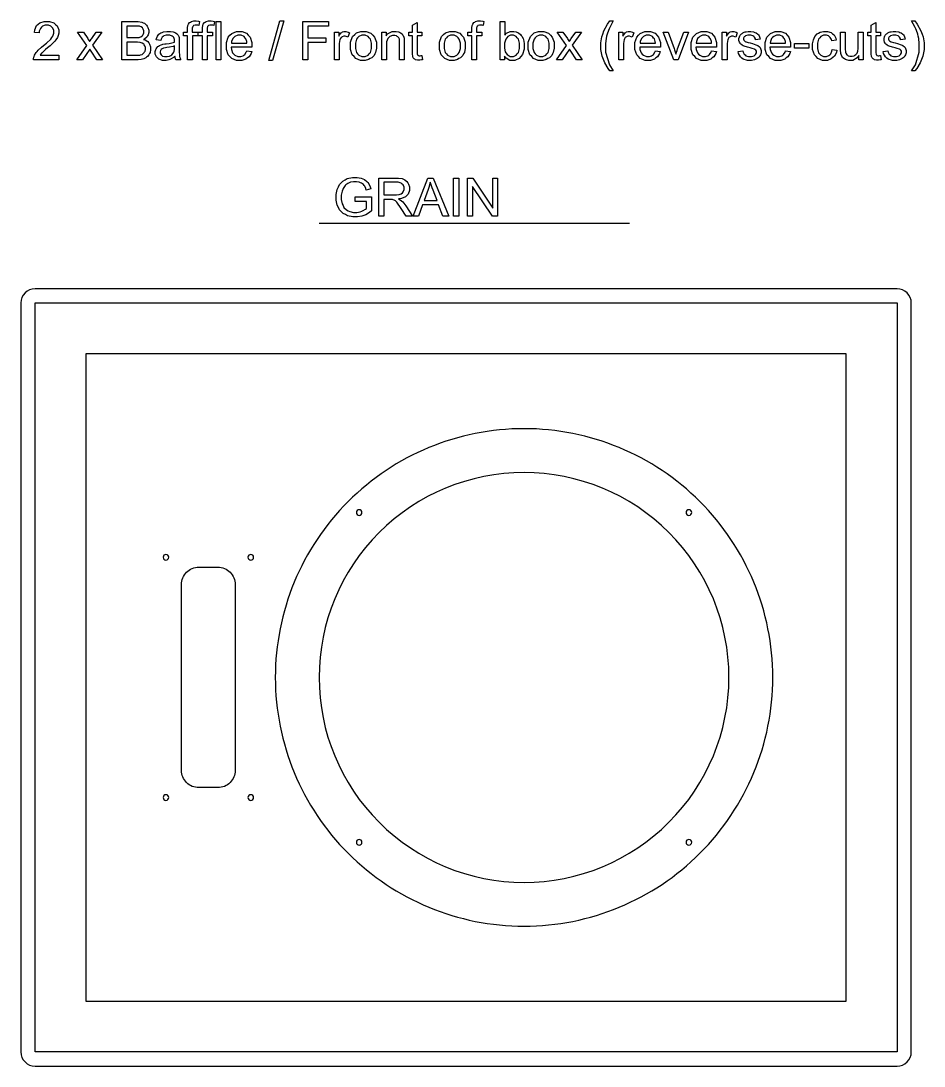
# Model space of a CAD drawing. Extents: x -3889 to -458, y -943 to -393.
# Drawn here: x -3484 to -3164.4, y -787.5 to -417.7 of the extents above; entities that cross this region are included whole.
import ezdxf

# ---------------------------------------------------------------- set-up
doc = ezdxf.new("R2010")
doc.units = 0
for name, color, linetype in [('ANNO', 7, 'CONTINUOUS'), ('HOLE-D2-9', 70, 'CONTINUOUS'), ('HOLE-D2-THRU', 3, 'CONTINUOUS'), ('NEST-BOUNDARY', 7, 'CONTINUOUS'), ('POCKET-9', 1, 'CONTINUOUS'), ('PROFILE', 5, 'CONTINUOUS'), ('REV-POCKET-4_4', 6, 'CONTINUOUS')]:
    doc.layers.add(name, color=color, linetype=linetype)

msp = doc.modelspace()

# ---------------------------------------------------------------- linework, layer by layer
at = {"layer": 'ANNO'}
for points in [[(-3424.98, -431.43), (-3424.98, -422.93), (-3426.44, -422.93), (-3426.44, -421.64), (-3424.98, -421.64), (-3424.98, -420.6), (-3424.98, -420.11), (-3424.89, -419.38), (-3424.81, -419.14), (-3424.69, -418.82), (-3424.27, -418.3), (-3423.96, -418.1), (-3423.66, -417.9), (-3422.82, -417.7), (-3422.28, -417.7), (-3421.93, -417.7), (-3421.15, -417.78), (-3420.73, -417.87), (-3420.98, -419.3), (-3421.24, -419.26), (-3421.72, -419.21), (-3421.95, -419.21), (-3422.33, -419.21), (-3422.86, -419.37), (-3423.02, -419.54), (-3423.18, -419.7), (-3423.33, -420.3), (-3423.33, -420.74), (-3423.33, -421.64), (-3421.43, -421.64), (-3421.43, -422.93), (-3423.32, -422.93), (-3423.32, -431.43)], [(-3419.74, -431.43), (-3419.74, -422.93), (-3421.2, -422.93), (-3421.2, -421.64), (-3419.74, -421.64), (-3419.74, -420.6), (-3419.74, -420.11), (-3419.66, -419.38), (-3419.57, -419.14), (-3419.45, -418.82), (-3419.03, -418.3), (-3418.73, -418.1), (-3418.42, -417.9), (-3417.58, -417.7), (-3417.04, -417.7), (-3416.69, -417.7), (-3415.91, -417.78), (-3415.49, -417.87), (-3415.74, -419.3), (-3416, -419.26), (-3416.49, -419.21), (-3416.72, -419.21), (-3417.09, -419.21), (-3417.63, -419.37), (-3417.78, -419.54), (-3417.94, -419.7), (-3418.1, -420.3), (-3418.1, -420.74), (-3418.1, -421.64), (-3416.19, -421.64), (-3416.19, -422.93), (-3418.08, -422.93), (-3418.08, -431.43)], [(-3396.24, -431.66), (-3392.33, -417.71), (-3390.99, -417.71), (-3394.91, -431.66)], [(-3324.43, -431.43), (-3324.43, -422.93), (-3325.89, -422.93), (-3325.89, -421.64), (-3324.43, -421.64), (-3324.43, -420.6), (-3324.43, -420.11), (-3324.35, -419.38), (-3324.26, -419.14), (-3324.14, -418.82), (-3323.72, -418.3), (-3323.42, -418.1), (-3323.11, -417.9), (-3322.27, -417.7), (-3321.73, -417.7), (-3321.38, -417.7), (-3320.6, -417.78), (-3320.18, -417.87), (-3320.43, -419.3), (-3320.69, -419.26), (-3321.18, -419.21), (-3321.41, -419.21), (-3321.78, -419.21), (-3322.32, -419.37), (-3322.47, -419.54), (-3322.63, -419.7), (-3322.79, -420.3), (-3322.79, -420.74), (-3322.79, -421.64), (-3320.88, -421.64), (-3320.88, -422.93), (-3322.77, -422.93), (-3322.77, -431.43)], [(-3275.57, -435.4), (-3276.25, -434.53), (-3277.41, -432.51), (-3277.89, -431.35), (-3278.36, -430.19), (-3278.83, -427.79), (-3278.83, -426.55), (-3278.83, -425.45), (-3278.48, -423.35), (-3278.13, -422.35), (-3277.71, -421.19), (-3276.43, -418.87), (-3275.57, -417.71), (-3274.38, -417.71), (-3274.94, -418.67), (-3275.67, -420.04), (-3275.85, -420.45), (-3276.13, -421.08), (-3276.58, -422.41), (-3276.74, -423.1), (-3276.94, -423.96), (-3277.13, -425.69), (-3277.13, -426.56), (-3277.13, -428.77), (-3275.76, -433.19), (-3274.38, -435.4)], [(-3167.7, -435.4), (-3168.89, -435.4), (-3167.51, -433.19), (-3166.14, -428.77), (-3166.14, -426.56), (-3166.14, -425.69), (-3166.33, -423.98), (-3166.53, -423.12), (-3166.69, -422.43), (-3167.13, -421.11), (-3167.41, -420.47), (-3167.59, -420.06), (-3168.33, -418.68), (-3168.89, -417.71), (-3167.7, -417.71), (-3166.84, -418.87), (-3165.56, -421.19), (-3165.14, -422.35), (-3164.79, -423.35), (-3164.44, -425.45), (-3164.44, -426.55), (-3164.44, -427.79), (-3164.91, -430.19), (-3165.39, -431.35), (-3165.86, -432.51), (-3167.02, -434.53)], [(-3470.56, -429.84), (-3470.56, -431.43), (-3479.47, -431.43), (-3479.48, -431.13), (-3479.38, -430.56), (-3479.28, -430.28), (-3479.11, -429.82), (-3478.56, -428.93), (-3478.19, -428.48), (-3477.81, -428.04), (-3476.73, -427.02), (-3476.02, -426.44), (-3474.93, -425.54), (-3473.44, -424.11), (-3473.05, -423.58), (-3472.67, -423.05), (-3472.28, -422.06), (-3472.28, -421.59), (-3472.28, -421.1), (-3472.63, -420.27), (-3472.98, -419.93), (-3473.33, -419.59), (-3474.25, -419.25), (-3474.82, -419.25), (-3475.42, -419.25), (-3476.37, -419.61), (-3476.73, -419.97), (-3477.09, -420.33), (-3477.46, -421.32), (-3477.46, -421.95), (-3479.16, -421.78), (-3479.07, -420.83), (-3478.42, -419.37), (-3477.84, -418.87), (-3477.27, -418.38), (-3475.74, -417.88), (-3474.78, -417.88), (-3473.81, -417.88), (-3472.27, -418.42), (-3471.71, -418.95), (-3471.14, -419.49), (-3470.57, -420.83), (-3470.57, -421.62), (-3470.57, -422.03), (-3470.74, -422.83), (-3470.91, -423.22), (-3471.07, -423.61), (-3471.62, -424.43), (-3472.01, -424.87), (-3472.39, -425.3), (-3473.67, -426.49), (-3474.56, -427.24), (-3475.3, -427.87), (-3476.26, -428.72), (-3476.47, -428.94), (-3476.68, -429.16), (-3477.03, -429.61), (-3477.17, -429.84)], [(-3448.29, -431.43), (-3448.29, -417.93), (-3443.22, -417.93), (-3442.45, -417.93), (-3441.2, -418.14), (-3440.74, -418.34), (-3440.27, -418.55), (-3439.54, -419.18), (-3439.27, -419.6), (-3439.01, -420.03), (-3438.74, -420.92), (-3438.74, -421.38), (-3438.74, -421.82), (-3438.98, -422.63), (-3439.21, -423.01), (-3439.44, -423.4), (-3440.15, -424.01), (-3440.63, -424.25), (-3440.02, -424.43), (-3439.08, -425.04), (-3438.75, -425.47), (-3438.42, -425.91), (-3438.09, -426.93), (-3438.09, -427.52), (-3438.09, -427.99), (-3438.29, -428.87), (-3438.49, -429.28), (-3438.69, -429.69), (-3439.19, -430.32), (-3439.48, -430.54), (-3439.78, -430.76), (-3440.52, -431.09), (-3440.96, -431.2), (-3441.41, -431.32), (-3442.49, -431.43), (-3443.14, -431.43)], [(-3446.5, -423.6), (-3443.58, -423.6), (-3442.98, -423.6), (-3442.13, -423.52), (-3441.87, -423.44), (-3441.53, -423.34), (-3441.02, -423.01), (-3440.84, -422.77), (-3440.67, -422.54), (-3440.5, -421.95), (-3440.5, -421.59), (-3440.5, -421.26), (-3440.66, -420.67), (-3440.82, -420.41), (-3440.98, -420.16), (-3441.44, -419.81), (-3441.74, -419.71), (-3442.04, -419.62), (-3443.07, -419.52), (-3443.8, -419.52), (-3446.5, -419.52)], [(-3429.48, -430.23), (-3429.94, -430.62), (-3430.83, -431.17), (-3431.26, -431.33), (-3431.68, -431.49), (-3432.59, -431.65), (-3433.08, -431.65), (-3433.89, -431.65), (-3435.12, -431.25), (-3435.56, -430.86), (-3435.99, -430.47), (-3436.42, -429.46), (-3436.42, -428.85), (-3436.42, -428.49), (-3436.26, -427.83), (-3436.09, -427.54), (-3435.93, -427.24), (-3435.5, -426.76), (-3435.24, -426.58), (-3434.97, -426.4), (-3434.38, -426.13), (-3434.05, -426.04), (-3433.8, -425.98), (-3433.07, -425.85), (-3432.58, -425.79), (-3431.57, -425.67), (-3430.1, -425.39), (-3429.63, -425.22), (-3429.62, -425.05), (-3429.62, -424.83), (-3429.62, -424.79), (-3429.62, -424.28), (-3429.85, -423.57), (-3430.08, -423.36), (-3430.4, -423.08), (-3431.34, -422.8), (-3431.97, -422.8), (-3432.55, -422.8), (-3433.42, -423.01), (-3433.69, -423.21), (-3433.97, -423.41), (-3434.38, -424.14), (-3434.52, -424.65), (-3436.14, -424.44), (-3436.03, -423.92), (-3435.66, -423.08), (-3435.41, -422.76), (-3435.16, -422.44), (-3434.42, -421.94), (-3433.94, -421.77), (-3433.47, -421.6), (-3432.36, -421.43), (-3431.73, -421.43), (-3431.1, -421.43), (-3430.08, -421.57), (-3429.69, -421.72), (-3429.3, -421.87), (-3428.72, -422.24), (-3428.54, -422.46), (-3428.36, -422.69), (-3428.1, -423.25), (-3428.02, -423.59), (-3427.98, -423.8), (-3427.94, -424.57), (-3427.94, -425.12), (-3427.94, -427.33), (-3427.94, -428.49), (-3427.89, -429.95), (-3427.84, -430.25), (-3427.78, -430.56), (-3427.57, -431.15), (-3427.42, -431.43), (-3429.14, -431.43), (-3429.27, -431.17), (-3429.44, -430.57)], [(-3414.94, -431.43), (-3414.94, -417.93), (-3413.28, -417.93), (-3413.28, -431.43)], [(-3404.04, -428.27), (-3402.32, -428.49), (-3402.52, -429.24), (-3403.27, -430.4), (-3403.82, -430.82), (-3404.37, -431.23), (-3405.76, -431.65), (-3406.62, -431.65), (-3407.69, -431.65), (-3409.39, -430.99), (-3410.01, -430.33), (-3410.64, -429.66), (-3411.27, -427.81), (-3411.27, -426.62), (-3411.27, -425.39), (-3410.63, -423.47), (-3410, -422.79), (-3409.37, -422.11), (-3407.72, -421.43), (-3406.71, -421.43), (-3405.73, -421.43), (-3404.13, -422.09), (-3403.51, -422.76), (-3402.89, -423.43), (-3402.26, -425.31), (-3402.26, -426.52), (-3402.26, -426.59), (-3402.27, -426.81), (-3402.27, -426.96), (-3409.57, -426.96), (-3409.52, -427.77), (-3409.07, -429), (-3408.66, -429.43), (-3408.25, -429.86), (-3407.23, -430.28), (-3406.61, -430.28), (-3406.16, -430.28), (-3405.38, -430.04), (-3405.06, -429.8), (-3404.74, -429.56), (-3404.23, -428.8)], [(-3384.22, -431.43), (-3384.22, -417.93), (-3375.12, -417.93), (-3375.12, -419.52), (-3382.43, -419.52), (-3382.43, -423.71), (-3376.1, -423.71), (-3376.1, -425.3), (-3382.43, -425.3), (-3382.43, -431.43)], [(-3373.02, -431.43), (-3373.02, -421.64), (-3371.53, -421.64), (-3371.53, -423.13), (-3371.24, -422.61), (-3370.72, -421.92), (-3370.47, -421.76), (-3370.23, -421.59), (-3369.7, -421.43), (-3369.42, -421.43), (-3369, -421.43), (-3368.15, -421.69), (-3367.72, -421.96), (-3368.29, -423.49), (-3368.6, -423.32), (-3369.2, -423.14), (-3369.5, -423.14), (-3369.77, -423.14), (-3370.26, -423.3), (-3370.47, -423.47), (-3370.69, -423.63), (-3371, -424.09), (-3371.09, -424.38), (-3371.23, -424.82), (-3371.36, -425.78), (-3371.36, -426.31), (-3371.36, -431.43)], [(-3367.35, -426.54), (-3367.35, -425.18), (-3366.6, -423.17), (-3365.85, -422.51), (-3365.21, -421.97), (-3363.68, -421.43), (-3362.77, -421.43), (-3361.77, -421.43), (-3360.12, -422.09), (-3359.48, -422.75), (-3358.84, -423.41), (-3358.2, -425.23), (-3358.2, -426.4), (-3358.2, -427.34), (-3358.48, -428.83), (-3358.77, -429.37), (-3359.05, -429.91), (-3359.87, -430.75), (-3360.41, -431.05), (-3360.95, -431.35), (-3362.13, -431.65), (-3362.77, -431.65), (-3363.8, -431.65), (-3365.46, -430.99), (-3366.09, -430.33), (-3366.72, -429.67), (-3367.35, -427.77)], [(-3356.26, -431.43), (-3356.26, -421.64), (-3354.76, -421.64), (-3354.76, -423.03), (-3354.22, -422.23), (-3352.67, -421.43), (-3351.65, -421.43), (-3351.21, -421.43), (-3350.4, -421.59), (-3350.03, -421.74), (-3349.66, -421.9), (-3349.11, -422.32), (-3348.93, -422.58), (-3348.74, -422.84), (-3348.48, -423.45), (-3348.41, -423.8), (-3348.36, -424.03), (-3348.32, -424.84), (-3348.32, -425.42), (-3348.32, -431.43), (-3349.98, -431.43), (-3349.98, -425.48), (-3349.98, -424.97), (-3350.08, -424.21), (-3350.17, -423.96), (-3350.27, -423.71), (-3350.61, -423.31), (-3350.86, -423.16), (-3351.1, -423.01), (-3351.68, -422.86), (-3352.01, -422.86), (-3352.54, -422.86), (-3353.45, -423.19), (-3353.83, -423.53), (-3354.21, -423.87), (-3354.6, -425.14), (-3354.6, -426.08), (-3354.6, -431.43)], [(-3342.16, -429.95), (-3341.92, -431.42), (-3342.27, -431.49), (-3342.89, -431.57), (-3343.17, -431.57), (-3343.62, -431.57), (-3344.32, -431.42), (-3344.57, -431.28), (-3344.82, -431.14), (-3345.17, -430.76), (-3345.27, -430.53), (-3345.37, -430.29), (-3345.47, -429.31), (-3345.47, -428.57), (-3345.47, -422.93), (-3346.7, -422.93), (-3346.7, -421.64), (-3345.47, -421.64), (-3345.47, -419.22), (-3343.81, -418.23), (-3343.81, -421.64), (-3342.16, -421.64), (-3342.16, -422.93), (-3343.81, -422.93), (-3343.81, -428.66), (-3343.81, -429.01), (-3343.77, -429.47), (-3343.72, -429.57), (-3343.68, -429.67), (-3343.54, -429.83), (-3343.44, -429.89), (-3343.34, -429.95), (-3343.06, -430.01), (-3342.88, -430.01), (-3342.75, -430.01), (-3342.39, -429.98)], [(-3335.93, -426.54), (-3335.93, -425.18), (-3335.17, -423.17), (-3334.42, -422.51), (-3333.79, -421.97), (-3332.25, -421.43), (-3331.34, -421.43), (-3330.34, -421.43), (-3328.69, -422.09), (-3328.05, -422.75), (-3327.41, -423.41), (-3326.77, -425.23), (-3326.77, -426.4), (-3326.77, -427.34), (-3327.06, -428.83), (-3327.34, -429.37), (-3327.62, -429.91), (-3328.44, -430.75), (-3328.99, -431.05), (-3329.53, -431.35), (-3330.71, -431.65), (-3331.34, -431.65), (-3332.37, -431.65), (-3334.03, -430.99), (-3334.66, -430.33), (-3335.29, -429.67), (-3335.93, -427.77)], [(-3312.83, -431.43), (-3314.37, -431.43), (-3314.37, -417.93), (-3312.71, -417.93), (-3312.71, -422.74), (-3312.18, -422.09), (-3310.84, -421.43), (-3310.03, -421.43), (-3309.58, -421.43), (-3308.72, -421.61), (-3308.32, -421.79), (-3307.92, -421.97), (-3307.26, -422.48), (-3307, -422.81), (-3306.74, -423.14), (-3306.33, -423.94), (-3306.18, -424.4), (-3306.04, -424.87), (-3305.89, -425.86), (-3305.89, -426.39), (-3305.89, -427.65), (-3306.51, -429.59), (-3307.13, -430.27), (-3307.75, -430.96), (-3309.24, -431.65), (-3310.11, -431.65), (-3310.98, -431.65), (-3312.33, -430.92), (-3312.83, -430.2)], [(-3304.5, -426.54), (-3304.5, -425.18), (-3303.74, -423.17), (-3302.99, -422.51), (-3302.36, -421.97), (-3300.82, -421.43), (-3299.92, -421.43), (-3298.91, -421.43), (-3297.26, -422.09), (-3296.62, -422.75), (-3295.98, -423.41), (-3295.34, -425.23), (-3295.34, -426.4), (-3295.34, -427.34), (-3295.63, -428.83), (-3295.91, -429.37), (-3296.19, -429.91), (-3297.02, -430.75), (-3297.56, -431.05), (-3298.1, -431.35), (-3299.28, -431.65), (-3299.92, -431.65), (-3300.94, -431.65), (-3302.6, -430.99), (-3303.23, -430.33), (-3303.87, -429.67), (-3304.5, -427.77)], [(-3272.48, -431.43), (-3272.48, -421.64), (-3270.98, -421.64), (-3270.98, -423.13), (-3270.69, -422.61), (-3270.17, -421.92), (-3269.93, -421.76), (-3269.69, -421.59), (-3269.16, -421.43), (-3268.87, -421.43), (-3268.45, -421.43), (-3267.6, -421.69), (-3267.17, -421.96), (-3267.75, -423.49), (-3268.05, -423.32), (-3268.65, -423.14), (-3268.96, -423.14), (-3269.23, -423.14), (-3269.71, -423.3), (-3269.93, -423.47), (-3270.14, -423.63), (-3270.45, -424.09), (-3270.54, -424.38), (-3270.68, -424.82), (-3270.82, -425.78), (-3270.82, -426.31), (-3270.82, -431.43)], [(-3259.51, -428.27), (-3257.79, -428.49), (-3257.99, -429.24), (-3258.74, -430.4), (-3259.29, -430.82), (-3259.84, -431.23), (-3261.23, -431.65), (-3262.08, -431.65), (-3263.16, -431.65), (-3264.86, -430.99), (-3265.48, -430.33), (-3266.11, -429.66), (-3266.74, -427.81), (-3266.74, -426.62), (-3266.74, -425.39), (-3266.1, -423.47), (-3265.47, -422.79), (-3264.83, -422.11), (-3263.19, -421.43), (-3262.18, -421.43), (-3261.2, -421.43), (-3259.6, -422.09), (-3258.98, -422.76), (-3258.35, -423.43), (-3257.73, -425.31), (-3257.73, -426.52), (-3257.73, -426.59), (-3257.74, -426.81), (-3257.74, -426.96), (-3265.04, -426.96), (-3264.99, -427.77), (-3264.54, -429), (-3264.13, -429.43), (-3263.72, -429.86), (-3262.7, -430.28), (-3262.08, -430.28), (-3261.63, -430.28), (-3260.85, -430.04), (-3260.53, -429.8), (-3260.21, -429.56), (-3259.7, -428.8)], [(-3239.61, -428.27), (-3237.89, -428.49), (-3238.09, -429.24), (-3238.84, -430.4), (-3239.39, -430.82), (-3239.94, -431.23), (-3241.33, -431.65), (-3242.19, -431.65), (-3243.26, -431.65), (-3244.96, -430.99), (-3245.58, -430.33), (-3246.21, -429.66), (-3246.84, -427.81), (-3246.84, -426.62), (-3246.84, -425.39), (-3246.2, -423.47), (-3245.57, -422.79), (-3244.94, -422.11), (-3243.29, -421.43), (-3242.28, -421.43), (-3241.3, -421.43), (-3239.7, -422.09), (-3239.08, -422.76), (-3238.46, -423.43), (-3237.83, -425.31), (-3237.83, -426.52), (-3237.83, -426.59), (-3237.84, -426.81), (-3237.84, -426.96), (-3245.14, -426.96), (-3245.09, -427.77), (-3244.64, -429), (-3244.23, -429.43), (-3243.82, -429.86), (-3242.8, -430.28), (-3242.18, -430.28), (-3241.73, -430.28), (-3240.95, -430.04), (-3240.63, -429.8), (-3240.31, -429.56), (-3239.8, -428.8)], [(-3235.82, -431.43), (-3235.82, -421.64), (-3234.32, -421.64), (-3234.32, -423.13), (-3234.04, -422.61), (-3233.52, -421.92), (-3233.27, -421.76), (-3233.03, -421.59), (-3232.5, -421.43), (-3232.21, -421.43), (-3231.8, -421.43), (-3230.95, -421.69), (-3230.52, -421.96), (-3231.09, -423.49), (-3231.4, -423.32), (-3232, -423.14), (-3232.3, -423.14), (-3232.57, -423.14), (-3233.06, -423.3), (-3233.27, -423.47), (-3233.49, -423.63), (-3233.8, -424.09), (-3233.89, -424.38), (-3234.03, -424.82), (-3234.16, -425.78), (-3234.16, -426.31), (-3234.16, -431.43)], [(-3230.19, -428.5), (-3228.56, -428.24), (-3228.49, -428.74), (-3228.11, -429.49), (-3227.79, -429.76), (-3227.48, -430.02), (-3226.59, -430.28), (-3226.03, -430.28), (-3225.46, -430.28), (-3224.61, -430.05), (-3224.33, -429.82), (-3224.06, -429.59), (-3223.78, -429.04), (-3223.78, -428.73), (-3223.78, -428.45), (-3224.02, -428), (-3224.27, -427.84), (-3224.44, -427.73), (-3225.28, -427.45), (-3225.96, -427.28), (-3226.87, -427.05), (-3228.14, -426.65), (-3228.49, -426.49), (-3228.84, -426.32), (-3229.38, -425.85), (-3229.56, -425.56), (-3229.74, -425.26), (-3229.92, -424.6), (-3229.92, -424.24), (-3229.92, -423.92), (-3229.77, -423.31), (-3229.62, -423.03), (-3229.47, -422.75), (-3229.07, -422.29), (-3228.81, -422.11), (-3228.62, -421.97), (-3228.09, -421.72), (-3227.75, -421.62), (-3227.42, -421.53), (-3226.7, -421.43), (-3226.32, -421.43), (-3225.75, -421.43), (-3224.74, -421.59), (-3224.3, -421.76), (-3223.87, -421.92), (-3223.22, -422.37), (-3223.02, -422.65), (-3222.81, -422.94), (-3222.52, -423.69), (-3222.44, -424.17), (-3224.06, -424.38), (-3224.12, -424.01), (-3224.44, -423.42), (-3224.7, -423.21), (-3224.97, -423), (-3225.72, -422.79), (-3226.2, -422.79), (-3226.77, -422.79), (-3227.59, -422.98), (-3227.83, -423.17), (-3228.07, -423.36), (-3228.32, -423.8), (-3228.32, -424.05), (-3228.32, -424.21), (-3228.22, -424.5), (-3228.11, -424.63), (-3228.01, -424.76), (-3227.7, -424.98), (-3227.48, -425.07), (-3227.36, -425.12), (-3226.62, -425.33), (-3226.02, -425.5), (-3225.14, -425.73), (-3223.91, -426.11), (-3223.56, -426.26), (-3223.22, -426.41), (-3222.67, -426.85), (-3222.48, -427.13), (-3222.28, -427.42), (-3222.08, -428.13), (-3222.08, -428.55), (-3222.08, -428.97), (-3222.32, -429.75), (-3222.56, -430.11), (-3222.8, -430.48), (-3223.5, -431.05), (-3223.96, -431.25), (-3224.41, -431.45), (-3225.44, -431.65), (-3226.02, -431.65), (-3226.97, -431.65), (-3228.42, -431.25), (-3228.92, -430.85), (-3229.42, -430.46), (-3230.06, -429.28)], [(-3213.43, -428.27), (-3211.71, -428.49), (-3211.92, -429.24), (-3212.67, -430.4), (-3213.21, -430.82), (-3213.76, -431.23), (-3215.16, -431.65), (-3216.01, -431.65), (-3217.08, -431.65), (-3218.78, -430.99), (-3219.41, -430.33), (-3220.04, -429.66), (-3220.66, -427.81), (-3220.66, -426.62), (-3220.66, -425.39), (-3220.03, -423.47), (-3219.39, -422.79), (-3218.76, -422.11), (-3217.11, -421.43), (-3216.1, -421.43), (-3215.12, -421.43), (-3213.52, -422.09), (-3212.9, -422.76), (-3212.28, -423.43), (-3211.66, -425.31), (-3211.66, -426.52), (-3211.66, -426.59), (-3211.66, -426.81), (-3211.67, -426.96), (-3218.96, -426.96), (-3218.92, -427.77), (-3218.46, -429), (-3218.05, -429.43), (-3217.64, -429.86), (-3216.62, -430.28), (-3216.01, -430.28), (-3215.55, -430.28), (-3214.78, -430.04), (-3214.45, -429.8), (-3214.13, -429.56), (-3213.62, -428.8)], [(-3196.98, -427.84), (-3195.35, -428.06), (-3195.48, -428.9), (-3196.17, -430.22), (-3196.72, -430.69), (-3197.27, -431.17), (-3198.61, -431.65), (-3199.41, -431.65), (-3200.42, -431.65), (-3202.03, -430.99), (-3202.64, -430.33), (-3203.25, -429.68), (-3203.86, -427.8), (-3203.86, -426.57), (-3203.86, -425.78), (-3203.59, -424.4), (-3203.33, -423.8), (-3203.07, -423.21), (-3202.27, -422.32), (-3201.74, -422.02), (-3201.2, -421.72), (-3200.04, -421.43), (-3199.41, -421.43), (-3198.61, -421.43), (-3197.31, -421.83), (-3196.81, -422.24), (-3196.3, -422.64), (-3195.65, -423.79), (-3195.51, -424.53), (-3197.12, -424.77), (-3197.23, -424.28), (-3197.64, -423.54), (-3197.93, -423.29), (-3198.22, -423.04), (-3198.93, -422.79), (-3199.34, -422.79), (-3199.97, -422.79), (-3200.98, -423.24), (-3201.37, -423.69), (-3201.76, -424.14), (-3202.15, -425.56), (-3202.15, -426.53), (-3202.15, -427.51), (-3201.78, -428.94), (-3201.4, -429.39), (-3201.02, -429.84), (-3200.04, -430.28), (-3199.44, -430.28), (-3198.95, -430.28), (-3198.14, -429.98), (-3197.81, -429.68), (-3197.48, -429.38), (-3197.07, -428.46)], [(-3179.84, -429.95), (-3179.6, -431.42), (-3179.95, -431.49), (-3180.57, -431.57), (-3180.85, -431.57), (-3181.3, -431.57), (-3182, -431.42), (-3182.24, -431.28), (-3182.49, -431.14), (-3182.84, -430.76), (-3182.94, -430.53), (-3183.05, -430.29), (-3183.15, -429.31), (-3183.15, -428.57), (-3183.15, -422.93), (-3184.37, -422.93), (-3184.37, -421.64), (-3183.15, -421.64), (-3183.15, -419.22), (-3181.49, -418.23), (-3181.49, -421.64), (-3179.84, -421.64), (-3179.84, -422.93), (-3181.49, -422.93), (-3181.49, -428.66), (-3181.49, -429.01), (-3181.44, -429.47), (-3181.4, -429.57), (-3181.36, -429.67), (-3181.21, -429.83), (-3181.12, -429.89), (-3181.02, -429.95), (-3180.74, -430.01), (-3180.56, -430.01), (-3180.42, -430.01), (-3180.06, -429.98)], [(-3178.88, -428.5), (-3177.25, -428.24), (-3177.18, -428.74), (-3176.79, -429.49), (-3176.48, -429.76), (-3176.16, -430.02), (-3175.28, -430.28), (-3174.71, -430.28), (-3174.14, -430.28), (-3173.3, -430.05), (-3173.02, -429.82), (-3172.74, -429.59), (-3172.47, -429.04), (-3172.47, -428.73), (-3172.47, -428.45), (-3172.71, -428), (-3172.95, -427.84), (-3173.12, -427.73), (-3173.97, -427.45), (-3174.65, -427.28), (-3175.56, -427.05), (-3176.82, -426.65), (-3177.18, -426.49), (-3177.53, -426.32), (-3178.06, -425.85), (-3178.25, -425.56), (-3178.43, -425.26), (-3178.61, -424.6), (-3178.61, -424.24), (-3178.61, -423.92), (-3178.46, -423.31), (-3178.31, -423.03), (-3178.16, -422.75), (-3177.75, -422.29), (-3177.5, -422.11), (-3177.3, -421.97), (-3176.78, -421.72), (-3176.44, -421.62), (-3176.11, -421.53), (-3175.39, -421.43), (-3175.01, -421.43), (-3174.43, -421.43), (-3173.42, -421.59), (-3172.99, -421.76), (-3172.55, -421.92), (-3171.91, -422.37), (-3171.7, -422.65), (-3171.5, -422.94), (-3171.21, -423.69), (-3171.13, -424.17), (-3172.75, -424.38), (-3172.81, -424.01), (-3173.13, -423.42), (-3173.39, -423.21), (-3173.66, -423), (-3174.4, -422.79), (-3174.89, -422.79), (-3175.46, -422.79), (-3176.27, -422.98), (-3176.52, -423.17), (-3176.76, -423.36), (-3177, -423.8), (-3177, -424.05), (-3177, -424.21), (-3176.9, -424.5), (-3176.8, -424.63), (-3176.7, -424.76), (-3176.38, -424.98), (-3176.17, -425.07), (-3176.04, -425.12), (-3175.31, -425.33), (-3174.7, -425.5), (-3173.82, -425.73), (-3172.6, -426.11), (-3172.25, -426.26), (-3171.9, -426.41), (-3171.36, -426.85), (-3171.16, -427.13), (-3170.96, -427.42), (-3170.77, -428.13), (-3170.77, -428.55), (-3170.77, -428.97), (-3171.01, -429.75), (-3171.25, -430.11), (-3171.49, -430.48), (-3172.19, -431.05), (-3172.64, -431.25), (-3173.1, -431.45), (-3174.13, -431.65), (-3174.7, -431.65), (-3175.66, -431.65), (-3177.11, -431.25), (-3177.61, -430.85), (-3178.11, -430.46), (-3178.74, -429.28)], [(-3464.19, -431.43), (-3460.62, -426.36), (-3463.92, -421.64), (-3461.87, -421.64), (-3460.33, -423.94), (-3460.12, -424.27), (-3459.79, -424.8), (-3459.67, -425.01), (-3459.46, -424.73), (-3459.09, -424.2), (-3458.93, -423.96), (-3457.29, -421.64), (-3455.3, -421.64), (-3458.6, -426.33), (-3455.05, -431.43), (-3457.07, -431.43), (-3459.09, -428.4), (-3459.56, -427.65), (-3462.19, -431.43)], [(-3446.5, -429.84), (-3443.13, -429.84), (-3442.7, -429.84), (-3442.09, -429.81), (-3441.92, -429.77), (-3441.61, -429.72), (-3441.09, -429.53), (-3440.88, -429.4), (-3440.67, -429.28), (-3440.33, -428.9), (-3440.2, -428.65), (-3440.06, -428.41), (-3439.93, -427.84), (-3439.93, -427.52), (-3439.93, -427.14), (-3440.12, -426.48), (-3440.32, -426.2), (-3440.51, -425.92), (-3441.05, -425.53), (-3441.4, -425.42), (-3441.74, -425.31), (-3442.73, -425.19), (-3443.38, -425.19), (-3446.5, -425.19)], [(-3409.47, -425.6), (-3404.02, -425.6), (-3404.07, -424.98), (-3404.39, -424.06), (-3404.65, -423.75), (-3405.04, -423.27), (-3406.07, -422.79), (-3406.7, -422.79), (-3407.27, -422.79), (-3408.23, -423.17), (-3408.61, -423.55), (-3409, -423.94), (-3409.43, -424.96)], [(-3365.65, -426.54), (-3365.65, -427.48), (-3365.24, -428.88), (-3364.83, -429.35), (-3364.42, -429.82), (-3363.39, -430.28), (-3362.77, -430.28), (-3362.16, -430.28), (-3361.13, -429.81), (-3360.72, -429.34), (-3360.31, -428.88), (-3359.9, -427.44), (-3359.9, -426.48), (-3359.9, -425.58), (-3360.31, -424.2), (-3360.73, -423.74), (-3361.14, -423.27), (-3362.16, -422.8), (-3362.77, -422.8), (-3363.39, -422.8), (-3364.42, -423.27), (-3364.83, -423.73), (-3365.24, -424.2), (-3365.65, -425.6)], [(-3334.22, -426.54), (-3334.22, -427.48), (-3333.82, -428.88), (-3333.41, -429.35), (-3333, -429.82), (-3331.97, -430.28), (-3331.34, -430.28), (-3330.73, -430.28), (-3329.7, -429.81), (-3329.29, -429.34), (-3328.88, -428.88), (-3328.47, -427.44), (-3328.47, -426.48), (-3328.47, -425.58), (-3328.89, -424.2), (-3329.3, -423.74), (-3329.71, -423.27), (-3330.73, -422.8), (-3331.34, -422.8), (-3331.97, -422.8), (-3333, -423.27), (-3333.41, -423.73), (-3333.82, -424.2), (-3334.22, -425.6)], [(-3312.84, -426.46), (-3312.84, -427.34), (-3312.6, -428.61), (-3312.36, -429), (-3311.97, -429.64), (-3310.92, -430.28), (-3310.25, -430.28), (-3309.71, -430.28), (-3308.77, -429.81), (-3308.38, -429.34), (-3307.98, -428.87), (-3307.59, -427.46), (-3307.59, -426.53), (-3307.59, -425.57), (-3307.97, -424.16), (-3308.35, -423.7), (-3308.73, -423.25), (-3309.64, -422.79), (-3310.18, -422.79), (-3310.72, -422.79), (-3311.66, -423.26), (-3312.05, -423.73), (-3312.45, -424.21), (-3312.84, -425.57)], [(-3302.8, -426.54), (-3302.8, -427.48), (-3302.39, -428.88), (-3301.98, -429.35), (-3301.57, -429.82), (-3300.54, -430.28), (-3299.92, -430.28), (-3299.3, -430.28), (-3298.27, -429.81), (-3297.86, -429.34), (-3297.46, -428.88), (-3297.05, -427.44), (-3297.05, -426.48), (-3297.05, -425.58), (-3297.46, -424.2), (-3297.87, -423.74), (-3298.28, -423.27), (-3299.3, -422.8), (-3299.92, -422.8), (-3300.54, -422.8), (-3301.57, -423.27), (-3301.98, -423.73), (-3302.39, -424.2), (-3302.8, -425.6)], [(-3294.51, -431.43), (-3290.94, -426.36), (-3294.24, -421.64), (-3292.19, -421.64), (-3290.65, -423.94), (-3290.44, -424.27), (-3290.11, -424.8), (-3289.99, -425.01), (-3289.78, -424.73), (-3289.41, -424.2), (-3289.25, -423.96), (-3287.61, -421.64), (-3285.62, -421.64), (-3288.92, -426.33), (-3285.37, -431.43), (-3287.39, -431.43), (-3289.41, -428.4), (-3289.88, -427.65), (-3292.5, -431.43)], [(-3264.94, -425.6), (-3259.49, -425.6), (-3259.54, -424.98), (-3259.86, -424.06), (-3260.11, -423.75), (-3260.51, -423.27), (-3261.54, -422.79), (-3262.17, -422.79), (-3262.74, -422.79), (-3263.69, -423.17), (-3264.08, -423.55), (-3264.47, -423.94), (-3264.9, -424.96)], [(-3252.99, -431.43), (-3256.71, -421.64), (-3254.96, -421.64), (-3252.86, -427.5), (-3252.69, -427.98), (-3252.38, -428.96), (-3252.23, -429.48), (-3252.12, -429.09), (-3251.81, -428.16), (-3251.62, -427.61), (-3249.45, -421.64), (-3247.74, -421.64), (-3251.44, -431.43)], [(-3245.04, -425.6), (-3239.59, -425.6), (-3239.64, -424.98), (-3239.96, -424.06), (-3240.22, -423.75), (-3240.61, -423.27), (-3241.64, -422.79), (-3242.27, -422.79), (-3242.84, -422.79), (-3243.8, -423.17), (-3244.18, -423.55), (-3244.57, -423.94), (-3245, -424.96)], [(-3218.87, -425.6), (-3213.41, -425.6), (-3213.47, -424.98), (-3213.78, -424.06), (-3214.04, -423.75), (-3214.43, -423.27), (-3215.46, -422.79), (-3216.09, -422.79), (-3216.66, -422.79), (-3217.62, -423.17), (-3218.01, -423.55), (-3218.4, -423.94), (-3218.83, -424.96)], [(-3187.53, -431.43), (-3187.53, -429.99), (-3188.1, -430.82), (-3189.65, -431.65), (-3190.63, -431.65), (-3191.07, -431.65), (-3191.87, -431.48), (-3192.25, -431.31), (-3192.62, -431.15), (-3193.18, -430.73), (-3193.36, -430.48), (-3193.54, -430.23), (-3193.8, -429.62), (-3193.87, -429.25), (-3193.92, -429.01), (-3193.97, -428.23), (-3193.97, -427.7), (-3193.97, -421.64), (-3192.31, -421.64), (-3192.31, -427.07), (-3192.31, -427.72), (-3192.26, -428.59), (-3192.21, -428.82), (-3192.13, -429.14), (-3191.8, -429.66), (-3191.55, -429.84), (-3191.3, -430.03), (-3190.67, -430.22), (-3190.3, -430.22), (-3189.93, -430.22), (-3189.23, -430.02), (-3188.9, -429.83), (-3188.58, -429.64), (-3188.12, -429.12), (-3187.98, -428.79), (-3187.84, -428.46), (-3187.71, -427.51), (-3187.71, -426.88), (-3187.71, -421.64), (-3186.05, -421.64), (-3186.05, -431.43)], [(-3429.62, -426.52), (-3430.07, -426.7), (-3431.42, -427.01), (-3432.32, -427.14), (-3432.83, -427.22), (-3433.56, -427.38), (-3433.77, -427.47), (-3433.98, -427.57), (-3434.31, -427.84), (-3434.42, -428.01), (-3434.54, -428.19), (-3434.65, -428.59), (-3434.65, -428.8), (-3434.65, -429.13), (-3434.4, -429.69), (-3434.15, -429.91), (-3433.9, -430.13), (-3433.17, -430.35), (-3432.68, -430.35), (-3432.21, -430.35), (-3431.36, -430.14), (-3430.98, -429.93), (-3430.61, -429.72), (-3430.07, -429.15), (-3429.89, -428.78), (-3429.76, -428.5), (-3429.63, -427.67), (-3429.63, -427.12)], [(-3210.28, -427.38), (-3210.28, -425.72), (-3205.19, -425.72), (-3205.19, -427.38)], [(-3365.7, -481.54), (-3365.7, -479.94), (-3359.98, -479.94), (-3359.98, -484.95), (-3360.64, -485.47), (-3361.99, -486.26), (-3362.69, -486.53), (-3363.39, -486.79), (-3364.83, -487.06), (-3365.57, -487.06), (-3366.56, -487.06), (-3368.37, -486.63), (-3369.18, -486.21), (-3369.99, -485.78), (-3371.22, -484.55), (-3371.64, -483.74), (-3372.05, -482.94), (-3372.46, -481.14), (-3372.46, -480.14), (-3372.46, -479.16), (-3372.05, -477.32), (-3371.64, -476.46), (-3371.23, -475.61), (-3370.04, -474.34), (-3369.27, -473.93), (-3368.5, -473.51), (-3366.71, -473.1), (-3365.71, -473.1), (-3364.97, -473.1), (-3363.65, -473.33), (-3363.06, -473.57), (-3362.47, -473.81), (-3361.54, -474.47), (-3361.2, -474.89), (-3360.87, -475.32), (-3360.36, -476.42), (-3360.18, -477.1), (-3361.8, -477.54), (-3361.95, -477.03), (-3362.33, -476.22), (-3362.55, -475.92), (-3362.78, -475.63), (-3363.42, -475.16), (-3363.84, -474.98), (-3364.26, -474.8), (-3365.19, -474.62), (-3365.7, -474.62), (-3366.31, -474.62), (-3367.37, -474.81), (-3367.82, -475), (-3368.27, -475.18), (-3368.99, -475.67), (-3369.26, -475.98), (-3369.54, -476.28), (-3369.96, -476.95), (-3370.11, -477.31), (-3370.37, -477.94), (-3370.63, -479.3), (-3370.63, -480.03), (-3370.63, -480.94), (-3370.32, -482.45), (-3370.01, -483.05), (-3369.7, -483.66), (-3368.79, -484.57), (-3368.2, -484.86), (-3367.6, -485.16), (-3366.34, -485.45), (-3365.67, -485.45), (-3365.09, -485.45), (-3363.96, -485.23), (-3363.41, -485), (-3362.86, -484.78), (-3362.02, -484.3), (-3361.73, -484.05), (-3361.73, -481.54)], [(-3357.32, -486.83), (-3357.32, -473.33), (-3351.34, -473.33), (-3350.44, -473.33), (-3349.07, -473.51), (-3348.6, -473.69), (-3348.14, -473.87), (-3347.39, -474.52), (-3347.11, -474.98), (-3346.83, -475.44), (-3346.54, -476.45), (-3346.54, -477.01), (-3346.54, -477.73), (-3347.01, -478.94), (-3347.47, -479.43), (-3347.94, -479.93), (-3349.37, -480.55), (-3350.34, -480.68), (-3349.99, -480.86), (-3349.45, -481.19), (-3349.27, -481.36), (-3348.87, -481.72), (-3348.14, -482.61), (-3347.79, -483.15), (-3345.45, -486.83), (-3347.68, -486.83), (-3349.47, -484.02), (-3349.86, -483.41), (-3350.5, -482.48), (-3350.76, -482.16), (-3351.01, -481.84), (-3351.46, -481.38), (-3351.66, -481.26), (-3351.86, -481.13), (-3352.27, -480.95), (-3352.47, -480.9), (-3352.63, -480.87), (-3353.12, -480.83), (-3353.47, -480.83), (-3355.54, -480.83), (-3355.54, -486.83)], [(-3355.54, -479.28), (-3351.7, -479.28), (-3351.09, -479.28), (-3350.13, -479.15), (-3349.79, -479.03), (-3349.44, -478.9), (-3348.92, -478.5), (-3348.74, -478.22), (-3348.56, -477.94), (-3348.38, -477.33), (-3348.38, -477.01), (-3348.38, -476.53), (-3348.73, -475.74), (-3349.08, -475.43), (-3349.42, -475.12), (-3350.52, -474.81), (-3351.27, -474.81), (-3355.54, -474.81)], [(-3345.22, -486.83), (-3340.03, -473.33), (-3338.11, -473.33), (-3332.6, -486.83), (-3334.64, -486.83), (-3336.2, -482.74), (-3341.85, -482.74), (-3343.33, -486.83)], [(-3341.34, -481.28), (-3336.76, -481.28), (-3338.17, -477.55), (-3338.49, -476.7), (-3338.97, -475.3), (-3339.13, -474.74), (-3339.26, -475.4), (-3339.62, -476.69), (-3339.85, -477.33)], [(-3330.87, -486.83), (-3330.87, -473.33), (-3329.09, -473.33), (-3329.09, -486.83)], [(-3325.96, -486.83), (-3325.96, -473.33), (-3324.12, -473.33), (-3317.05, -483.92), (-3317.05, -473.33), (-3315.33, -473.33), (-3315.33, -486.83), (-3317.17, -486.83), (-3324.24, -476.23), (-3324.24, -486.83)]]:
    msp.add_lwpolyline(points, close=True, dxfattribs=at)
msp.add_lwpolyline([(-3378.47, -489.31), (-3268.62, -489.31)], dxfattribs=at)
at = {"layer": 'HOLE-D2-9'}
for points in [[(-3432.65, -606.46, 0.414214), (-3433.65, -607.46, 0.414214), (-3432.65, -608.46, 0.414214), (-3431.65, -607.46, 0.414214)], [(-3402.65, -606.46, 0.414214), (-3403.65, -607.46, 0.414214), (-3402.65, -608.46, 0.414214), (-3401.65, -607.46, 0.414214)], [(-3432.65, -691.46, 0.414214), (-3433.65, -692.46, 0.414214), (-3432.65, -693.46, 0.414214), (-3431.65, -692.46, 0.414214)], [(-3402.65, -691.46, 0.414214), (-3403.65, -692.46, 0.414214), (-3402.65, -693.46, 0.414214), (-3401.65, -692.46, 0.414214)]]:
    msp.add_lwpolyline(points, format="xyb", close=True, dxfattribs=at)
at = {"layer": 'HOLE-D2-THRU'}
for points in [[(-3364.3, -590.63, 0.414214), (-3365.3, -591.63, 0.414214), (-3364.3, -592.63, 0.414214), (-3363.3, -591.63, 0.414214)], [(-3247.63, -590.63, 0.414214), (-3248.63, -591.63, 0.414214), (-3247.63, -592.63, 0.414214), (-3246.63, -591.63, 0.414214)], [(-3364.3, -707.3, 0.414214), (-3365.3, -708.3, 0.414214), (-3364.3, -709.3, 0.414214), (-3363.3, -708.3, 0.414214)], [(-3247.63, -707.3, 0.414214), (-3248.63, -708.3, 0.414214), (-3247.63, -709.3, 0.414214), (-3246.63, -708.3, 0.414214)]]:
    msp.add_lwpolyline(points, format="xyb", close=True, dxfattribs=at)
at = {"layer": 'NEST-BOUNDARY'}
msp.add_lwpolyline([(-3168.97, -517.46, 0.414214), (-3173.97, -512.46), (-3478.97, -512.46, 0.414214), (-3483.97, -517.46), (-3483.97, -782.46, 0.414214), (-3478.97, -787.46), (-3173.97, -787.46, 0.414214), (-3168.97, -782.46)], format="xyb", close=True, dxfattribs=at)
at = {"layer": 'POCKET-9'}
for points in [[(-3191.97, -517.46), (-3173.97, -517.46), (-3173.97, -782.46), (-3478.97, -782.46), (-3478.97, -517.46)], [(-3191.97, -764.46), (-3191.97, -535.46), (-3460.97, -535.46), (-3460.97, -764.46)]]:
    msp.add_lwpolyline(points, close=True, dxfattribs=at)
at = {"layer": 'PROFILE'}
msp.add_lwpolyline([(-3478.97, -782.46), (-3478.97, -517.46), (-3173.97, -517.46), (-3173.97, -782.46)], close=True, dxfattribs=at)
for points in [[(-3305.97, -577.46, 0.414214), (-3378.47, -649.96, 0.414214), (-3305.97, -722.46, 0.414214), (-3233.47, -649.96, 0.414214)], [(-3427.15, -682.84), (-3427.15, -617.08, -0.414214), (-3421.03, -610.96), (-3414.27, -610.96, -0.414214), (-3408.15, -617.08), (-3408.15, -682.84, -0.414214), (-3414.27, -688.96), (-3421.03, -688.96, -0.414214)]]:
    msp.add_lwpolyline(points, format="xyb", close=True, dxfattribs=at)
at = {"layer": 'REV-POCKET-4_4'}
for points in [[(-3305.97, -561.96, 0.414214), (-3393.97, -649.96, 0.414214), (-3305.97, -737.96, 0.414214), (-3217.97, -649.96, 0.414214)], [(-3305.97, -577.46, 0.414214), (-3378.47, -649.96, 0.414214), (-3305.97, -722.46, 0.414214), (-3233.47, -649.96, 0.414214)]]:
    msp.add_lwpolyline(points, format="xyb", close=True, dxfattribs=at)

doc.saveas('drawing.dxf')
